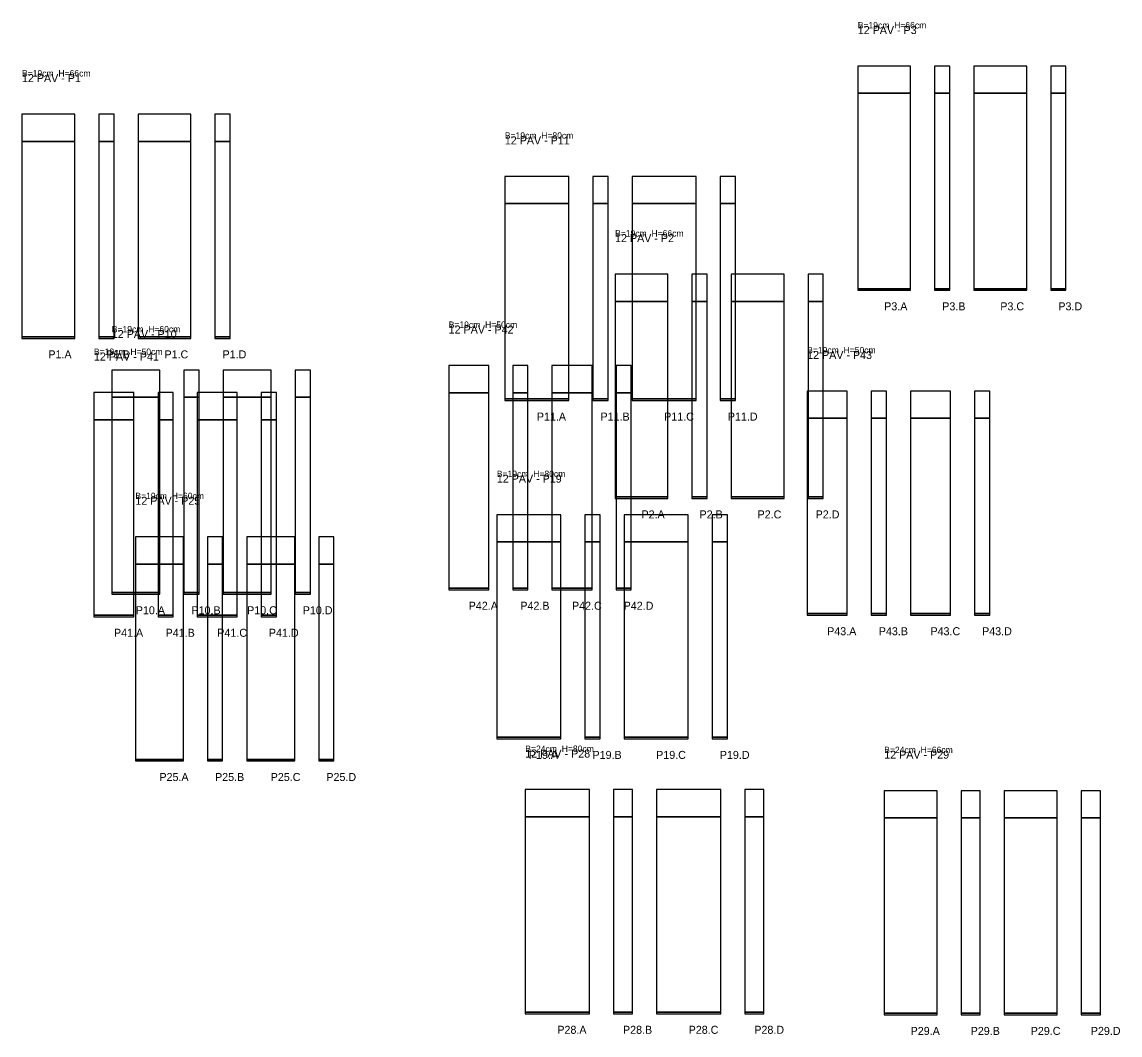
# Model space of a CAD drawing. Header units: metres. Extents: x 1438 to 5427, y 1625 to 3111.
# Drawn here: x 1438 to 2810, y 1845 to 3110 of the extents above; entities that cross this region are included whole.
import ezdxf

# ---------------------------------------------------------------- set-up
doc = ezdxf.new("R2010")
doc.units = ezdxf.units.M
doc.layers.add('Paineis', color=7, linetype='Continuous')

msp = doc.modelspace()

# ---------------------------------------------------------------- linework, layer by layer
at = {"layer": 'Paineis'}
for points in [[(2482.28, 3020.92), (2548.28, 3020.92), (2548.28, 3054.92), (2482.28, 3054.92)], [(2578.28, 3020.92), (2597.28, 3020.92), (2597.28, 3054.92), (2578.28, 3054.92)], [(2627.28, 3020.92), (2693.28, 3020.92), (2693.28, 3054.92), (2627.28, 3054.92)], [(2723.28, 3020.92), (2742.28, 3020.92), (2742.28, 3054.92), (2723.28, 3054.92)], [(2482.28, 2776.92), (2548.28, 2776.92), (2548.28, 3020.92), (2482.28, 3020.92)], [(2578.28, 2776.92), (2597.28, 2776.92), (2597.28, 3020.92), (2578.28, 3020.92)], [(2627.28, 2776.92), (2693.28, 2776.92), (2693.28, 3020.92), (2627.28, 3020.92)], [(2723.28, 2776.92), (2742.28, 2776.92), (2742.28, 3020.92), (2723.28, 3020.92)], [(1438.44, 2960.91), (1504.44, 2960.91), (1504.44, 2994.91), (1438.44, 2994.91)], [(1534.44, 2960.91), (1553.44, 2960.91), (1553.44, 2994.91), (1534.44, 2994.91)], [(1583.44, 2960.91), (1649.44, 2960.91), (1649.44, 2994.91), (1583.44, 2994.91)], [(1679.44, 2960.91), (1698.44, 2960.91), (1698.44, 2994.91), (1679.44, 2994.91)], [(1438.44, 2716.91), (1504.44, 2716.91), (1504.44, 2960.91), (1438.44, 2960.91)], [(1534.44, 2716.91), (1553.44, 2716.91), (1553.44, 2960.91), (1534.44, 2960.91)], [(1583.44, 2716.91), (1649.44, 2716.91), (1649.44, 2960.91), (1583.44, 2960.91)], [(1679.44, 2716.91), (1698.44, 2716.91), (1698.44, 2960.91), (1679.44, 2960.91)], [(2041.48, 2883.16), (2121.48, 2883.16), (2121.48, 2917.16), (2041.48, 2917.16)], [(2151.48, 2883.16), (2170.48, 2883.16), (2170.48, 2917.16), (2151.48, 2917.16)], [(2200.48, 2883.16), (2280.48, 2883.16), (2280.48, 2917.16), (2200.48, 2917.16)], [(2310.48, 2883.16), (2329.48, 2883.16), (2329.48, 2917.16), (2310.48, 2917.16)], [(2041.48, 2639.16), (2121.48, 2639.16), (2121.48, 2883.16), (2041.48, 2883.16)], [(2151.48, 2639.16), (2170.48, 2639.16), (2170.48, 2883.16), (2151.48, 2883.16)], [(2200.48, 2639.16), (2280.48, 2639.16), (2280.48, 2883.16), (2200.48, 2883.16)], [(2310.48, 2639.16), (2329.48, 2639.16), (2329.48, 2883.16), (2310.48, 2883.16)], [(2179.16, 2761.06), (2245.16, 2761.06), (2245.16, 2795.06), (2179.16, 2795.06)], [(2275.16, 2761.06), (2294.16, 2761.06), (2294.16, 2795.06), (2275.16, 2795.06)], [(2324.16, 2761.06), (2390.16, 2761.06), (2390.16, 2795.06), (2324.16, 2795.06)], [(2420.16, 2761.06), (2439.16, 2761.06), (2439.16, 2795.06), (2420.16, 2795.06)], [(2482.28, 2774.92), (2548.28, 2774.92), (2548.28, 2776.92), (2482.28, 2776.92)], [(2578.28, 2774.92), (2597.28, 2774.92), (2597.28, 2776.92), (2578.28, 2776.92)], [(2627.28, 2774.92), (2693.28, 2774.92), (2693.28, 2776.92), (2627.28, 2776.92)], [(2723.28, 2774.92), (2742.28, 2774.92), (2742.28, 2776.92), (2723.28, 2776.92)], [(2179.16, 2517.06), (2245.16, 2517.06), (2245.16, 2761.06), (2179.16, 2761.06)], [(2275.16, 2517.06), (2294.16, 2517.06), (2294.16, 2761.06), (2275.16, 2761.06)], [(2324.16, 2517.06), (2390.16, 2517.06), (2390.16, 2761.06), (2324.16, 2761.06)], [(2420.16, 2517.06), (2439.16, 2517.06), (2439.16, 2761.06), (2420.16, 2761.06)], [(1438.44, 2714.91), (1504.44, 2714.91), (1504.44, 2716.91), (1438.44, 2716.91)], [(1534.44, 2714.91), (1553.44, 2714.91), (1553.44, 2716.91), (1534.44, 2716.91)], [(1583.44, 2714.91), (1649.44, 2714.91), (1649.44, 2716.91), (1583.44, 2716.91)], [(1679.44, 2714.91), (1698.44, 2714.91), (1698.44, 2716.91), (1679.44, 2716.91)], [(1550.63, 2641.32), (1610.63, 2641.32), (1610.63, 2675.32), (1550.63, 2675.32)], [(1640.63, 2641.32), (1659.63, 2641.32), (1659.63, 2675.32), (1640.63, 2675.32)], [(1689.63, 2641.32), (1749.63, 2641.32), (1749.63, 2675.32), (1689.63, 2675.32)], [(1779.63, 2641.32), (1798.63, 2641.32), (1798.63, 2675.32), (1779.63, 2675.32)], [(1971.37, 2646.96), (2021.37, 2646.96), (2021.37, 2680.96), (1971.37, 2680.96)], [(2051.37, 2646.96), (2070.37, 2646.96), (2070.37, 2680.96), (2051.37, 2680.96)], [(2100.37, 2646.96), (2150.37, 2646.96), (2150.37, 2680.96), (2100.37, 2680.96)], [(2180.37, 2646.96), (2199.37, 2646.96), (2199.37, 2680.96), (2180.37, 2680.96)], [(1528.36, 2613.19), (1578.36, 2613.19), (1578.36, 2647.19), (1528.36, 2647.19)], [(1608.36, 2613.19), (1627.36, 2613.19), (1627.36, 2647.19), (1608.36, 2647.19)], [(1657.36, 2613.19), (1707.36, 2613.19), (1707.36, 2647.19), (1657.36, 2647.19)], [(1737.36, 2613.19), (1756.36, 2613.19), (1756.36, 2647.19), (1737.36, 2647.19)], [(1971.37, 2402.96), (2021.37, 2402.96), (2021.37, 2646.96), (1971.37, 2646.96)], [(2051.37, 2402.96), (2070.37, 2402.96), (2070.37, 2646.96), (2051.37, 2646.96)], [(2100.37, 2402.96), (2150.37, 2402.96), (2150.37, 2646.96), (2100.37, 2646.96)], [(2180.37, 2402.96), (2199.37, 2402.96), (2199.37, 2646.96), (2180.37, 2646.96)], [(2419.05, 2615.14), (2469.05, 2615.14), (2469.05, 2649.14), (2419.05, 2649.14)], [(2499.05, 2615.14), (2518.05, 2615.14), (2518.05, 2649.14), (2499.05, 2649.14)], [(2548.05, 2615.14), (2598.05, 2615.14), (2598.05, 2649.14), (2548.05, 2649.14)], [(2628.05, 2615.14), (2647.05, 2615.14), (2647.05, 2649.14), (2628.05, 2649.14)], [(1550.63, 2397.32), (1610.63, 2397.32), (1610.63, 2641.32), (1550.63, 2641.32)], [(1640.63, 2397.32), (1659.63, 2397.32), (1659.63, 2641.32), (1640.63, 2641.32)], [(1689.63, 2397.32), (1749.63, 2397.32), (1749.63, 2641.32), (1689.63, 2641.32)], [(1779.63, 2397.32), (1798.63, 2397.32), (1798.63, 2641.32), (1779.63, 2641.32)], [(2041.48, 2637.16), (2121.48, 2637.16), (2121.48, 2639.16), (2041.48, 2639.16)], [(2151.48, 2637.16), (2170.48, 2637.16), (2170.48, 2639.16), (2151.48, 2639.16)], [(2200.48, 2637.16), (2280.48, 2637.16), (2280.48, 2639.16), (2200.48, 2639.16)], [(2310.48, 2637.16), (2329.48, 2637.16), (2329.48, 2639.16), (2310.48, 2639.16)], [(1528.36, 2369.19), (1578.36, 2369.19), (1578.36, 2613.19), (1528.36, 2613.19)], [(1608.36, 2369.19), (1627.36, 2369.19), (1627.36, 2613.19), (1608.36, 2613.19)], [(1657.36, 2369.19), (1707.36, 2369.19), (1707.36, 2613.19), (1657.36, 2613.19)], [(1737.36, 2369.19), (1756.36, 2369.19), (1756.36, 2613.19), (1737.36, 2613.19)], [(2419.05, 2371.14), (2469.05, 2371.14), (2469.05, 2615.14), (2419.05, 2615.14)], [(2499.05, 2371.14), (2518.05, 2371.14), (2518.05, 2615.14), (2499.05, 2615.14)], [(2548.05, 2371.14), (2598.05, 2371.14), (2598.05, 2615.14), (2548.05, 2615.14)], [(2628.05, 2371.14), (2647.05, 2371.14), (2647.05, 2615.14), (2628.05, 2615.14)], [(2179.16, 2515.06), (2245.16, 2515.06), (2245.16, 2517.06), (2179.16, 2517.06)], [(2275.16, 2515.06), (2294.16, 2515.06), (2294.16, 2517.06), (2275.16, 2517.06)], [(2324.16, 2515.06), (2390.16, 2515.06), (2390.16, 2517.06), (2324.16, 2517.06)], [(2420.16, 2515.06), (2439.16, 2515.06), (2439.16, 2517.06), (2420.16, 2517.06)], [(2031.48, 2460.66), (2111.48, 2460.66), (2111.48, 2494.66), (2031.48, 2494.66)], [(2141.48, 2460.66), (2160.48, 2460.66), (2160.48, 2494.66), (2141.48, 2494.66)], [(2190.48, 2460.66), (2270.48, 2460.66), (2270.48, 2494.66), (2190.48, 2494.66)], [(2300.48, 2460.66), (2319.48, 2460.66), (2319.48, 2494.66), (2300.48, 2494.66)], [(1580.1, 2433.08), (1640.1, 2433.08), (1640.1, 2467.08), (1580.1, 2467.08)], [(1670.1, 2433.08), (1689.1, 2433.08), (1689.1, 2467.08), (1670.1, 2467.08)], [(1719.1, 2433.08), (1779.1, 2433.08), (1779.1, 2467.08), (1719.1, 2467.08)], [(1809.1, 2433.08), (1828.1, 2433.08), (1828.1, 2467.08), (1809.1, 2467.08)], [(2031.48, 2216.66), (2111.48, 2216.66), (2111.48, 2460.66), (2031.48, 2460.66)], [(2141.48, 2216.66), (2160.48, 2216.66), (2160.48, 2460.66), (2141.48, 2460.66)], [(2190.48, 2216.66), (2270.48, 2216.66), (2270.48, 2460.66), (2190.48, 2460.66)], [(2300.48, 2216.66), (2319.48, 2216.66), (2319.48, 2460.66), (2300.48, 2460.66)], [(1580.1, 2189.08), (1640.1, 2189.08), (1640.1, 2433.08), (1580.1, 2433.08)], [(1670.1, 2189.08), (1689.1, 2189.08), (1689.1, 2433.08), (1670.1, 2433.08)], [(1719.1, 2189.08), (1779.1, 2189.08), (1779.1, 2433.08), (1719.1, 2433.08)], [(1809.1, 2189.08), (1828.1, 2189.08), (1828.1, 2433.08), (1809.1, 2433.08)], [(1971.37, 2400.96), (2021.37, 2400.96), (2021.37, 2402.96), (1971.37, 2402.96)], [(2051.37, 2400.96), (2070.37, 2400.96), (2070.37, 2402.96), (2051.37, 2402.96)], [(2100.37, 2400.96), (2150.37, 2400.96), (2150.37, 2402.96), (2100.37, 2402.96)], [(2180.37, 2400.96), (2199.37, 2400.96), (2199.37, 2402.96), (2180.37, 2402.96)], [(1550.63, 2395.32), (1610.63, 2395.32), (1610.63, 2397.32), (1550.63, 2397.32)], [(1640.63, 2395.32), (1659.63, 2395.32), (1659.63, 2397.32), (1640.63, 2397.32)], [(1689.63, 2395.32), (1749.63, 2395.32), (1749.63, 2397.32), (1689.63, 2397.32)], [(1779.63, 2395.32), (1798.63, 2395.32), (1798.63, 2397.32), (1779.63, 2397.32)], [(1528.36, 2367.19), (1578.36, 2367.19), (1578.36, 2369.19), (1528.36, 2369.19)], [(1608.36, 2367.19), (1627.36, 2367.19), (1627.36, 2369.19), (1608.36, 2369.19)], [(1657.36, 2367.19), (1707.36, 2367.19), (1707.36, 2369.19), (1657.36, 2369.19)], [(1737.36, 2367.19), (1756.36, 2367.19), (1756.36, 2369.19), (1737.36, 2369.19)], [(2419.05, 2369.14), (2469.05, 2369.14), (2469.05, 2371.14), (2419.05, 2371.14)], [(2499.05, 2369.14), (2518.05, 2369.14), (2518.05, 2371.14), (2499.05, 2371.14)], [(2548.05, 2369.14), (2598.05, 2369.14), (2598.05, 2371.14), (2548.05, 2371.14)], [(2628.05, 2369.14), (2647.05, 2369.14), (2647.05, 2371.14), (2628.05, 2371.14)], [(2031.48, 2214.66), (2111.48, 2214.66), (2111.48, 2216.66), (2031.48, 2216.66)], [(2141.48, 2214.66), (2160.48, 2214.66), (2160.48, 2216.66), (2141.48, 2216.66)], [(2190.48, 2214.66), (2270.48, 2214.66), (2270.48, 2216.66), (2190.48, 2216.66)], [(2300.48, 2214.66), (2319.48, 2214.66), (2319.48, 2216.66), (2300.48, 2216.66)], [(1580.1, 2187.08), (1640.1, 2187.08), (1640.1, 2189.08), (1580.1, 2189.08)], [(1670.1, 2187.08), (1689.1, 2187.08), (1689.1, 2189.08), (1670.1, 2189.08)], [(1719.1, 2187.08), (1779.1, 2187.08), (1779.1, 2189.08), (1719.1, 2189.08)], [(1809.1, 2187.08), (1828.1, 2187.08), (1828.1, 2189.08), (1809.1, 2189.08)], [(2067.07, 2117.36), (2147.07, 2117.36), (2147.07, 2151.36), (2067.07, 2151.36)], [(2177.07, 2117.36), (2201.07, 2117.36), (2201.07, 2151.36), (2177.07, 2151.36)], [(2231.07, 2117.36), (2311.07, 2117.36), (2311.07, 2151.36), (2231.07, 2151.36)], [(2341.07, 2117.36), (2365.07, 2117.36), (2365.07, 2151.36), (2341.07, 2151.36)], [(2515.31, 2115.96), (2581.31, 2115.96), (2581.31, 2149.96), (2515.31, 2149.96)], [(2611.31, 2115.96), (2635.31, 2115.96), (2635.31, 2149.96), (2611.31, 2149.96)], [(2665.31, 2115.96), (2731.31, 2115.96), (2731.31, 2149.96), (2665.31, 2149.96)], [(2761.31, 2115.96), (2785.31, 2115.96), (2785.31, 2149.96), (2761.31, 2149.96)], [(2067.07, 1873.36), (2147.07, 1873.36), (2147.07, 2117.36), (2067.07, 2117.36)], [(2177.07, 1873.36), (2201.07, 1873.36), (2201.07, 2117.36), (2177.07, 2117.36)], [(2231.07, 1873.36), (2311.07, 1873.36), (2311.07, 2117.36), (2231.07, 2117.36)], [(2341.07, 1873.36), (2365.07, 1873.36), (2365.07, 2117.36), (2341.07, 2117.36)], [(2515.31, 1871.96), (2581.31, 1871.96), (2581.31, 2115.96), (2515.31, 2115.96)], [(2611.31, 1871.96), (2635.31, 1871.96), (2635.31, 2115.96), (2611.31, 2115.96)], [(2665.31, 1871.96), (2731.31, 1871.96), (2731.31, 2115.96), (2665.31, 2115.96)], [(2761.31, 1871.96), (2785.31, 1871.96), (2785.31, 2115.96), (2761.31, 2115.96)], [(2067.07, 1871.36), (2147.07, 1871.36), (2147.07, 1873.36), (2067.07, 1873.36)], [(2177.07, 1871.36), (2201.07, 1871.36), (2201.07, 1873.36), (2177.07, 1873.36)], [(2231.07, 1871.36), (2311.07, 1871.36), (2311.07, 1873.36), (2231.07, 1873.36)], [(2341.07, 1871.36), (2365.07, 1871.36), (2365.07, 1873.36), (2341.07, 1873.36)], [(2515.31, 1869.96), (2581.31, 1869.96), (2581.31, 1871.96), (2515.31, 1871.96)], [(2611.31, 1869.96), (2635.31, 1869.96), (2635.31, 1871.96), (2611.31, 1871.96)], [(2665.31, 1869.96), (2731.31, 1869.96), (2731.31, 1871.96), (2665.31, 1871.96)], [(2761.31, 1869.96), (2785.31, 1869.96), (2785.31, 1871.96), (2761.31, 1871.96)]]:
    msp.add_lwpolyline(points, close=True, dxfattribs=at)

# ---------------------------------------------------------------- texts
at = {"layer": 'Cota Secao (2x)', "char_height": 8, "attachment_point": 1}
for s, insert in [('B=19cm  H=66cm', (2482.28, 3109.92)), ('B=19cm  H=66cm', (1438.44, 3049.91)), ('B=19cm  H=80cm', (2041.48, 2972.16)), ('B=19cm  H=66cm', (2179.16, 2850.06)), ('B=19cm  H=60cm', (1550.63, 2730.32)), ('B=19cm  H=50cm', (1971.37, 2735.96)), ('B=19cm  H=50cm', (1528.36, 2702.19)), ('B=19cm  H=50cm', (2419.05, 2704.14)), ('B=19cm  H=80cm', (2031.48, 2549.66)), ('B=19cm  H=60cm', (1580.1, 2522.08)), ('B=24cm  H=80cm', (2067.07, 2206.36)), ('B=24cm  H=66cm', (2515.31, 2204.96))]:
    msp.add_mtext(s, dxfattribs=dict(at, insert=insert))
at = {"layer": 'NOMENCLATURA', "char_height": 10, "attachment_point": 1}
for s, insert in [('12 PAV - P3', (2482.28, 3104.92)), ('12 PAV - P1', (1438.44, 3044.91)), ('12 PAV - P11', (2041.48, 2967.16)), ('12 PAV - P2', (2179.16, 2845.06)), ('12 PAV - P42', (1971.37, 2730.96)), ('12 PAV - P10', (1550.63, 2725.32)), ('12 PAV - P41', (1528.36, 2697.19)), ('12 PAV - P43', (2419.05, 2699.14)), ('12 PAV - P19', (2031.48, 2544.66)), ('12 PAV - P25', (1580.1, 2517.08)), ('12 PAV - P28', (2067.07, 2201.36)), ('12 PAV - P29', (2515.31, 2199.96))]:
    msp.add_mtext(s, dxfattribs=dict(at, insert=insert))
at = {"layer": 'Texto Secao', "char_height": 10, "attachment_point": 1}
for s, insert in [('P3.A', (2515.28, 2759.92)), ('P3.B', (2587.78, 2759.92)), ('P3.C', (2660.28, 2759.92)), ('P3.D', (2732.78, 2759.92)), ('P1.A', (1471.44, 2699.91)), ('P1.B', (1543.94, 2699.91)), ('P1.C', (1616.44, 2699.91)), ('P1.D', (1688.94, 2699.91)), ('P11.A', (2081.48, 2622.16)), ('P11.B', (2160.98, 2622.16)), ('P11.C', (2240.48, 2622.16)), ('P11.D', (2319.98, 2622.16)), ('P2.A', (2212.16, 2500.06)), ('P2.B', (2284.66, 2500.06)), ('P2.C', (2357.16, 2500.06)), ('P2.D', (2429.66, 2500.06)), ('P10.A', (1580.63, 2380.32)), ('P10.B', (1650.13, 2380.32)), ('P10.C', (1719.63, 2380.32)), ('P10.D', (1789.13, 2380.32)), ('P42.A', (1996.37, 2385.96)), ('P42.B', (2060.87, 2385.96)), ('P42.C', (2125.37, 2385.96)), ('P42.D', (2189.87, 2385.96)), ('P41.A', (1553.36, 2352.19)), ('P41.B', (1617.86, 2352.19)), ('P41.C', (1682.36, 2352.19)), ('P41.D', (1746.86, 2352.19)), ('P43.A', (2444.05, 2354.14)), ('P43.B', (2508.55, 2354.14)), ('P43.C', (2573.05, 2354.14)), ('P43.D', (2637.55, 2354.14)), ('P19.A', (2071.48, 2199.66)), ('P19.B', (2150.98, 2199.66)), ('P19.C', (2230.48, 2199.66)), ('P19.D', (2309.98, 2199.66)), ('P25.A', (1610.1, 2172.08)), ('P25.B', (1679.6, 2172.08)), ('P25.C', (1749.1, 2172.08)), ('P25.D', (1818.6, 2172.08)), ('P28.A', (2107.07, 1856.36)), ('P28.B', (2189.07, 1856.36)), ('P28.C', (2271.07, 1856.36)), ('P28.D', (2353.07, 1856.36)), ('P29.A', (2548.31, 1854.96)), ('P29.B', (2623.31, 1854.96)), ('P29.C', (2698.31, 1854.96)), ('P29.D', (2773.31, 1854.96))]:
    msp.add_mtext(s, dxfattribs=dict(at, insert=insert))

doc.saveas('drawing.dxf')
